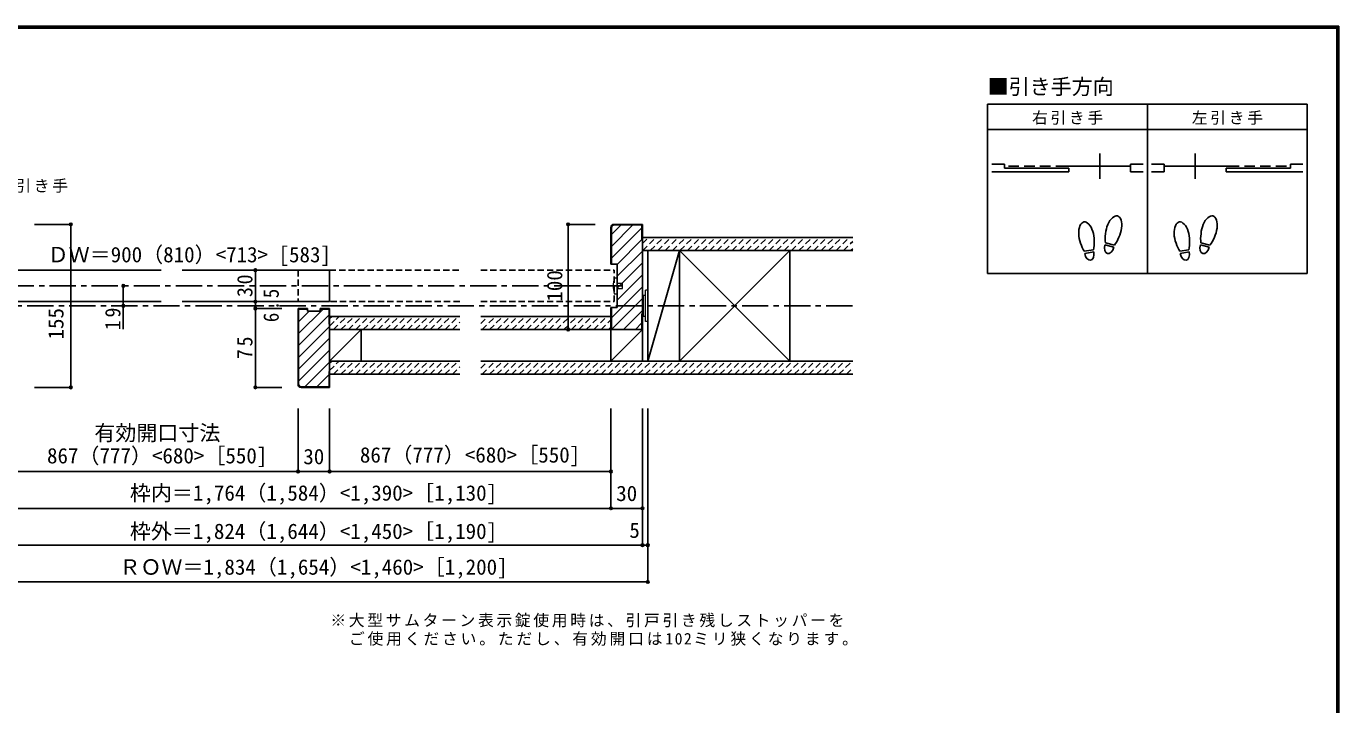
# Model space of a CAD drawing. Units: millimetres at full size, sheet at 1:5; some dimension numbers follow another scale. Extents: x -973 to 977, y -718 to 696.
# Drawn here: x -272 to 977, y 51 to 696 of the extents above; entities that cross this region are included whole.
import ezdxf
from ezdxf.enums import TextEntityAlignment as Align

# ---------------------------------------------------------------- set-up
doc = ezdxf.new("R2010")
doc.units = ezdxf.units.MM
doc.header["$LTSCALE"] = 5
doc.header["$PDMODE"] = 32
doc.header["$PDSIZE"] = 2.5
for name, pattern in [('CHAIN1', [8, 5, -1, 1, -1]), ('DASHED1', [1.8, 1.2, -0.6]), ('DASHED2', [3, 2, -1])]:
    doc.linetypes.add(name, pattern=pattern)
for name, color, linetype in [('0-1_通り芯', 4, 'CHAIN1'), ('0-2_柱', 3, 'Continuous'), ('0-3_仕上げ', 2, 'Continuous'), ('0-4_枠', 3, 'Continuous'), ('0-6_扉', 2, 'Continuous'), ('0-8_戸当り', 3, 'Continuous'), ('0-A_文字', 7, 'Continuous'), ('0-B_寸法', 7, 'Continuous'), ('0-C_ハッチ', 4, 'DASHED1'), ('F-1_枠', 6, 'Continuous')]:
    doc.layers.add(name, color=color, linetype=linetype)
doc.layers.add('0-7_金物', color=7, linetype='Continuous', lineweight=18)
doc.styles.add('ＭＳ ゴシック', font='')
doc.styles.get('ＭＳ ゴシック').set_extended_font_data('MS Gothic')

msp = doc.modelspace()

# ---------------------------------------------------------------- linework, layer by layer
at = {"layer": '0-1_通り芯'}
for p, q in [((295.302, 449), (-291.996, 449)), ((-510.996, 430), (514.302, 430))]:
    msp.add_line(p, q, dxfattribs=at)
at = {"layer": '0-2_柱'}
for p, q in [((319.302, 482.5), (319.302, 377.5)), ((349.379, 377.5), (349.379, 482.5)), ((454.379, 482.5), (454.379, 377.5)), ((16.653, 377.5), (16.653, 407.5)), ((46.73, 407.5), (46.73, 377.5)), ((284.225, 377.5), (284.225, 407.5)), ((314.302, 407.5), (314.302, 377.5))]:
    msp.add_line(p, q, dxfattribs=at)
at = {"layer": '0-2_柱', "color": 7}
for p, q in [((319.302, 377.5), (349.379, 482.5)), ((349.379, 377.5), (454.379, 482.5)), ((454.379, 377.5), (349.379, 482.5)), ((16.653, 377.5), (46.73, 407.5)), ((284.225, 377.5), (314.302, 407.5))]:
    msp.add_line(p, q, dxfattribs=at)
at = {"layer": '0-3_仕上げ'}
for p, q in [((314.302, 495), (514.302, 495)), ((314.302, 482.5), (514.302, 482.5)), ((16.653, 420), (140.478, 420)), ((160.478, 420), (284.302, 420)), ((16.653, 407.5), (140.478, 407.5)), ((160.478, 407.5), (314.302, 407.5)), ((140.478, 377.5), (16.653, 377.5)), ((514.302, 377.5), (160.478, 377.5)), ((140.478, 365), (16.653, 365)), ((514.302, 365), (160.478, 365))]:
    msp.add_line(p, q, dxfattribs=at)
at = {"layer": '0-4_枠'}
for p, q in [((284.302, 504.5), (284.302, 469.5)), ((284.802, 504.5), (284.802, 469.5)), ((287.302, 507.5), (314.302, 507.5)), ((287.302, 507), (313.802, 507)), ((313.802, 507), (313.802, 492.5)), ((314.302, 492.5), (313.802, 492.5)), ((-4.347, 427.5), (-13.347, 427.5)), ((-13.347, 355.5), (-13.347, 427.5)), ((-4.347, 427), (-12.847, 427)), ((-12.847, 355.5), (-12.847, 427)), ((-4.347, 425), (-4.347, 427.5)), ((7.653, 427.5), (16.653, 427.5)), ((7.653, 427), (16.153, 427)), ((16.153, 412.5), (16.153, 427)), ((16.653, 352.5), (16.653, 427.5)), ((290.302, 428.5), (284.302, 428.5)), ((284.302, 407.5), (284.302, 428.5)), ((284.802, 407.5), (284.802, 428.5)), ((16.153, 412.5), (16.653, 412.5)), ((16.153, 367.5), (16.653, 367.5)), ((16.153, 353), (16.153, 367.5)), ((-10.347, 353), (16.153, 353)), ((-10.347, 352.5), (16.653, 352.5))]:
    msp.add_line(p, q, dxfattribs=at)
for points in [[(284.302, 407.5), (314.302, 407.5), (314.302, 507.5)], [(290.302, 428.5), (290.302, 469.5), (284.302, 469.5)], [(-4.347, 425), (7.653, 425), (7.653, 427.5)], [(313.802, 407.5), (313.802, 422.5), (314.302, 422.5)]]:
    msp.add_lwpolyline(points, dxfattribs=at)
for centre, radius, start, end in [((287.302, 504.5), 3, 90, 180), ((287.302, 504.5), 2.5, 90, 180), ((-10.347, 355.5), 3, 180, 270), ((-10.347, 355.5), 2.5, 180, 270)]:
    msp.add_arc(centre, radius, start, end, dxfattribs=at)
at = {"layer": '0-6_扉', "color": 6}
for p, q in [((-283.996, 464), (-143.672, 464)), ((-123.672, 464), (16.653, 464)), ((16.653, 464), (16.653, 434)), ((-283.996, 434), (-143.672, 434)), ((-123.672, 434), (16.653, 434))]:
    msp.add_line(p, q, dxfattribs=at)
at = {"layer": '0-6_扉', "linetype": 'DASHED1'}
for p, q in [((-13.347, 464), (-13.347, 434)), ((16.653, 464), (140.478, 464)), ((160.478, 464), (287.302, 464)), ((287.302, 434), (287.302, 464)), ((140.478, 434), (-13.347, 434)), ((160.478, 434), (287.302, 434))]:
    msp.add_line(p, q, dxfattribs=at)
at = {"layer": '0-7_金物'}
for p, q in [((287.302, 456.5), (290.302, 456.5)), ((290.302, 451.5), (295.302, 451.5)), ((315.302, 439), (314.302, 439)), ((317.302, 440), (315.302, 440)), ((315.302, 420), (315.302, 440)), ((317.302, 415), (317.302, 445)), ((319.302, 445), (317.302, 445)), ((319.302, 415), (319.302, 445)), ((315.302, 421), (314.302, 421)), ((317.302, 420), (315.302, 420)), ((319.302, 415), (317.302, 415))]:
    msp.add_line(p, q, dxfattribs=at)
for points in [[(287.302, 441.5), (290.302, 441.5), (290.302, 456.5)], [(290.302, 446.5), (295.302, 446.5), (295.302, 451.5)]]:
    msp.add_lwpolyline(points, dxfattribs=at)
msp.add_arc((317.753, 449), 31.361, 166.16368, 193.83629, dxfattribs=at)
at = {"layer": '0-8_戸当り'}
for p, q in [((749.239, 550.854), (749.239, 574.854)), ((840.039, 550.854), (840.039, 574.854)), ((762.732, 485.706), (754.251, 487.978)), ((763.275, 487.735), (754.795, 490.007)), ((853.532, 485.706), (845.051, 487.978)), ((854.075, 487.735), (845.595, 490.007)), ((743.264, 483.378), (734.618, 481.853)), ((743.629, 481.31), (734.983, 479.785)), ((834.064, 483.378), (825.418, 481.853)), ((834.429, 481.31), (825.783, 479.785))]:
    msp.add_line(p, q, dxfattribs=at)
at = {"layer": '0-8_戸当り', "color": 2}
for p, q in [((658.639, 564.654), (646.639, 564.654)), ((658.639, 561.054), (658.639, 564.654)), ((717.439, 562.854), (778.639, 562.854)), ((778.639, 557.454), (778.639, 564.654)), ((778.639, 564.654), (790.639, 564.654)), ((810.639, 564.654), (798.639, 564.654)), ((810.639, 557.454), (810.639, 564.654)), ((871.839, 562.854), (810.639, 562.854)), ((930.639, 561.054), (930.639, 564.654)), ((930.639, 564.654), (942.639, 564.654)), ((646.639, 557.454), (719.839, 557.454)), ((658.639, 561.054), (719.839, 561.054)), ((719.839, 557.454), (719.839, 561.054)), ((778.639, 557.454), (790.639, 557.454)), ((810.639, 557.454), (798.639, 557.454)), ((869.439, 557.454), (869.439, 561.054)), ((930.639, 561.054), (869.439, 561.054)), ((942.639, 557.454), (869.439, 557.454))]:
    msp.add_line(p, q, dxfattribs=at)
at = {"layer": '0-8_戸当り', "color": 2, "linetype": 'DASHED2'}
for p, q in [((717.439, 562.854), (658.639, 562.854)), ((871.839, 562.854), (930.639, 562.854))]:
    msp.add_line(p, q, dxfattribs=at)
at = {"layer": '0-8_戸当り'}
for centre, major_axis, ratio, start_param, end_param in [((762.52, 501.878), (3.644, 13.601), 0.5, 4.34059143, 8.22577918), ((853.32, 501.878), (3.644, 13.601), 0.5, 4.34059143, 8.22577918), ((736.603, 495.877), (-2.445, 13.867), 0.5, 4.34059143, 8.22577918), ((827.403, 495.877), (-2.445, 13.867), 0.5, 4.34059143, 8.22577918), ((736.673, 495.481), (-2.963, 16.802), 0.4, 1.85063327, 2.44287679), ((736.673, 495.481), (-2.963, 16.802), 0.4, 3.84030852, 4.43255203), ((758.492, 486.842), (1.894, 7.067), 0.6, 1.57079633, 4.71238898), ((762.416, 501.489), (4.416, 16.48), 0.4, 1.85063327, 2.44287679), ((762.416, 501.489), (4.416, 16.48), 0.4, 3.84030852, 4.43255203), ((827.473, 495.481), (-2.963, 16.802), 0.4, 1.85063327, 2.44287679), ((827.473, 495.481), (-2.963, 16.802), 0.4, 3.84030852, 4.43255203), ((849.292, 486.842), (1.894, 7.067), 0.6, 1.57079633, 4.71238898), ((853.216, 501.489), (4.416, 16.48), 0.4, 1.85063327, 2.44287679), ((853.216, 501.489), (4.416, 16.48), 0.4, 3.84030852, 4.43255203), ((739.306, 480.548), (-1.27, 7.205), 0.6, 1.57079633, 4.71238898), ((830.106, 480.548), (-1.27, 7.205), 0.6, 1.57079633, 4.71238898)]:
    msp.add_ellipse(centre, major_axis=major_axis, ratio=ratio, start_param=start_param, end_param=end_param, dxfattribs=at)
at = {"layer": '0-A_文字', "color": 3}
for p, q in [((946.639, 621.667), (642.639, 621.667)), ((642.639, 621.667), (642.639, 460.667)), ((794.639, 621.667), (794.639, 460.667)), ((946.639, 621.667), (946.639, 460.667)), ((642.639, 597.667), (946.639, 597.667)), ((946.639, 460.667), (642.639, 460.667))]:
    msp.add_line(p, q, dxfattribs=at)
at = {"layer": '0-B_寸法', "color": 4}
for p, q in [((-229.575, 507.5), (-264.097, 507.5)), ((-229.575, 352.5), (-229.575, 507.5)), ((243.661, 507.5), (269.302, 507.5)), ((243.661, 507.5), (243.661, 407.5)), ((-53.988, 464), (-28.942, 464)), ((-53.988, 464), (-53.988, 434)), ((-179.575, 408), (-179.575, 449)), ((-53.988, 434), (-53.988, 427.5)), ((-53.988, 434), (-28.942, 434)), ((-53.988, 427.5), (-53.988, 352.5)), ((-53.988, 427.5), (-28.942, 427.5)), ((243.661, 407.5), (269.302, 407.5)), ((-229.575, 352.5), (-264.097, 352.5)), ((-53.988, 352.5), (-28.942, 352.5)), ((-13.347, 332.5), (-13.347, 272.5)), ((16.653, 332.5), (16.653, 272.5)), ((284.302, 332.5), (284.302, 237.5)), ((314.302, 332.5), (314.302, 202.5)), ((319.302, 167.5), (319.302, 332.5)), ((-280.996, 272.5), (284.302, 272.5)), ((-310.996, 237.5), (314.302, 237.5)), ((-310.996, 202.5), (314.302, 202.5)), ((314.302, 202.5), (319.302, 202.5)), ((-315.996, 167.5), (319.302, 167.5))]:
    msp.add_line(p, q, dxfattribs=at)
at = {"layer": '0-B_寸法'}
for p in [(-229.575, 507.5), (243.661, 507.5), (-53.988, 464), (-179.575, 449), (-179.575, 430), (-53.988, 434), (-53.988, 427.5), (243.661, 407.5), (-229.575, 352.5), (-53.988, 352.5), (-13.347, 272.5), (16.653, 272.5), (284.302, 272.5), (284.302, 237.5), (314.302, 237.5), (314.302, 202.5), (319.302, 202.5), (319.302, 167.5)]:
    msp.add_point(p, dxfattribs=at)
at = {"layer": '0-C_ハッチ', "linetype": 'Continuous'}
for p, q in [((293.916, 507), (284.802, 497.886)), ((305.23, 507), (284.802, 486.572)), ((313.802, 504.259), (284.802, 475.259)), ((313.802, 492.945), (290.302, 469.445)), ((314.302, 482.131), (290.302, 458.131)), ((314.302, 470.818), (290.302, 446.818)), ((314.302, 459.504), (290.302, 435.504)), ((314.302, 448.19), (284.802, 418.69)), ((10.501, 427), (-12.847, 403.652)), ((-2.812, 425), (-12.847, 414.965)), ((314.302, 436.877), (284.926, 407.5)), ((314.302, 425.563), (296.239, 407.5)), ((16.153, 421.338), (-12.847, 392.338)), ((313.802, 413.749), (307.553, 407.5)), ((16.653, 410.524), (-12.847, 381.024)), ((16.653, 399.211), (-12.847, 369.711)), ((16.653, 387.897), (-12.847, 358.397)), ((16.653, 376.583), (-6.93, 353)), ((16.153, 364.769), (4.384, 353))]:
    msp.add_line(p, q, dxfattribs=at)
at = {"layer": '0-C_ハッチ'}
for p, q in [((314.302, 489.268), (320.034, 495)), ((314.605, 482.5), (327.105, 495)), ((321.676, 482.5), (334.176, 495)), ((328.747, 482.5), (341.247, 495)), ((335.818, 482.5), (348.318, 495)), ((342.889, 482.5), (355.389, 495)), ((349.96, 482.5), (362.46, 495)), ((357.031, 482.5), (369.531, 495)), ((364.102, 482.5), (376.602, 495)), ((371.173, 482.5), (383.673, 495)), ((378.244, 482.5), (390.744, 495)), ((385.316, 482.5), (397.816, 495)), ((392.387, 482.5), (404.887, 495)), ((399.458, 482.5), (411.958, 495)), ((406.529, 482.5), (419.029, 495)), ((413.6, 482.5), (426.1, 495)), ((420.671, 482.5), (433.171, 495)), ((427.742, 482.5), (440.242, 495)), ((434.813, 482.5), (447.313, 495)), ((441.884, 482.5), (454.384, 495)), ((448.955, 482.5), (461.455, 495)), ((456.026, 482.5), (468.526, 495)), ((463.097, 482.5), (475.597, 495)), ((470.168, 482.5), (482.668, 495)), ((477.239, 482.5), (489.739, 495)), ((484.31, 482.5), (496.81, 495)), ((491.382, 482.5), (503.882, 495)), ((498.453, 482.5), (510.953, 495)), ((505.524, 482.5), (514.302, 491.279)), ((512.595, 482.5), (514.302, 484.207)), ((16.653, 410.822), (25.831, 420)), ((16.653, 417.893), (18.76, 420)), ((20.402, 407.5), (32.902, 420)), ((27.473, 407.5), (39.973, 420)), ((34.544, 407.5), (47.044, 420)), ((41.615, 407.5), (54.115, 420)), ((48.686, 407.5), (61.186, 420)), ((55.757, 407.5), (68.257, 420)), ((62.828, 407.5), (75.328, 420)), ((69.899, 407.5), (82.399, 420)), ((76.97, 407.5), (89.47, 420)), ((84.041, 407.5), (96.541, 420)), ((91.112, 407.5), (103.612, 420)), ((98.184, 407.5), (110.684, 420)), ((105.255, 407.5), (117.755, 420)), ((112.326, 407.5), (124.826, 420)), ((119.397, 407.5), (131.897, 420)), ((126.468, 407.5), (138.968, 420)), ((133.539, 407.5), (140.478, 414.439)), ((160.478, 413.226), (167.252, 420)), ((161.823, 407.5), (174.323, 420)), ((168.894, 407.5), (181.394, 420)), ((175.965, 407.5), (188.465, 420)), ((183.036, 407.5), (195.536, 420)), ((190.107, 407.5), (202.607, 420)), ((197.178, 407.5), (209.678, 420)), ((204.25, 407.5), (216.75, 420)), ((211.321, 407.5), (223.821, 420)), ((218.392, 407.5), (230.892, 420)), ((225.463, 407.5), (237.963, 420)), ((232.534, 407.5), (245.034, 420)), ((239.605, 407.5), (252.105, 420)), ((246.676, 407.5), (259.176, 420)), ((253.747, 407.5), (266.247, 420)), ((260.818, 407.5), (273.318, 420)), ((267.889, 407.5), (280.389, 420)), ((274.96, 407.5), (284.302, 416.842)), ((282.031, 407.5), (284.302, 409.771)), ((16.653, 368.396), (25.757, 377.5)), ((16.653, 375.467), (18.686, 377.5)), ((20.328, 365), (32.828, 377.5)), ((27.399, 365), (39.899, 377.5)), ((34.47, 365), (46.97, 377.5)), ((41.541, 365), (54.041, 377.5)), ((48.612, 365), (61.112, 377.5)), ((55.684, 365), (68.184, 377.5)), ((62.755, 365), (75.255, 377.5)), ((69.826, 365), (82.326, 377.5)), ((76.897, 365), (89.397, 377.5)), ((83.968, 365), (96.468, 377.5)), ((91.039, 365), (103.539, 377.5)), ((98.11, 365), (110.61, 377.5)), ((105.181, 365), (117.681, 377.5)), ((112.252, 365), (124.752, 377.5)), ((119.323, 365), (131.823, 377.5)), ((126.394, 365), (138.894, 377.5)), ((160.478, 370.799), (167.178, 377.5)), ((161.75, 365), (174.25, 377.5)), ((168.821, 365), (181.321, 377.5)), ((175.892, 365), (188.392, 377.5)), ((182.963, 365), (195.463, 377.5)), ((190.034, 365), (202.534, 377.5)), ((197.105, 365), (209.605, 377.5)), ((204.176, 365), (216.676, 377.5)), ((211.247, 365), (223.747, 377.5)), ((218.318, 365), (230.818, 377.5)), ((225.389, 365), (237.889, 377.5)), ((232.46, 365), (244.96, 377.5)), ((239.531, 365), (252.031, 377.5)), ((246.602, 365), (259.102, 377.5)), ((253.673, 365), (266.173, 377.5)), ((260.744, 365), (273.244, 377.5)), ((267.816, 365), (280.316, 377.5)), ((274.887, 365), (287.387, 377.5)), ((281.958, 365), (294.458, 377.5)), ((289.029, 365), (301.529, 377.5)), ((296.1, 365), (308.6, 377.5)), ((303.171, 365), (315.671, 377.5)), ((310.242, 365), (322.742, 377.5)), ((317.313, 365), (329.813, 377.5)), ((324.384, 365), (336.884, 377.5)), ((331.455, 365), (343.955, 377.5)), ((338.526, 365), (351.026, 377.5)), ((345.597, 365), (358.097, 377.5)), ((352.668, 365), (365.168, 377.5)), ((359.739, 365), (372.239, 377.5)), ((366.81, 365), (379.31, 377.5)), ((373.882, 365), (386.382, 377.5)), ((380.953, 365), (393.453, 377.5)), ((388.024, 365), (400.524, 377.5)), ((395.095, 365), (407.595, 377.5)), ((402.166, 365), (414.666, 377.5)), ((409.237, 365), (421.737, 377.5)), ((416.308, 365), (428.808, 377.5)), ((423.379, 365), (435.879, 377.5)), ((430.45, 365), (442.95, 377.5)), ((437.521, 365), (450.021, 377.5)), ((444.592, 365), (457.092, 377.5)), ((451.663, 365), (464.163, 377.5)), ((458.734, 365), (471.234, 377.5)), ((465.805, 365), (478.305, 377.5)), ((472.877, 365), (485.377, 377.5)), ((479.948, 365), (492.448, 377.5)), ((487.019, 365), (499.519, 377.5)), ((494.09, 365), (506.59, 377.5)), ((501.161, 365), (513.661, 377.5)), ((133.465, 365), (140.478, 372.012)), ((508.232, 365), (514.302, 371.07))]:
    msp.add_line(p, q, dxfattribs=at)
at = {"layer": 'F-1_枠'}
for p, q in [((-973.347, 695.833), (976.653, 695.833)), ((-973.347, 695), (976.653, 695)), ((-973.347, 694.167), (976.653, 694.167)), ((974.986, 695.833), (974.986, -700.833)), ((975.82, 695.833), (975.82, -700.833)), ((976.653, 695.833), (976.653, -700.833))]:
    msp.add_line(p, q, dxfattribs=at)

# ---------------------------------------------------------------- texts
at = {"layer": '0-A_文字', "style": 'ＭＳ ゴシック'}
msp.add_text('■引き手方向', height=14.66, dxfattribs=at).set_placement((642.639, 626.667), align=Align.BOTTOM_LEFT)
at = {"layer": '0-A_文字', "char_height": 11, "attachment_point": 7, "style": 'ＭＳ ゴシック'}
for s, insert in [('\\T1.17;右引き手', (684.889, 602.167)), ('\\T1.17;左引き手', (836.889, 602.167)), ('\\T1.17;※図示：左引き手', (-370.076, 537.5)), ('\\T1.17;※大型サムターン表示錠使用時は、引戸引き残しストッパーを', (17.359, 124.269)), ('\\T1.18;\u3000ご使用ください。ただし、有効開口は102ミリ狭くなります。', (17.359, 106.769))]:
    msp.add_mtext(s, dxfattribs=dict(at, insert=insert))
at = {"layer": '0-B_寸法', "style": 'ＭＳ ゴシック'}
for s, p in [('ＤＷ＝900（810）<713> [583]', (-251.575, 467)), ('有効開口寸法', (-207.172, 297.5)), ('867（777）<680>［550]', (-252.172, 275.81)), ('30', (-8.347, 275)), ('867（777）<680>［550]', (45.478, 276.589)), ('枠内＝1,764（1,584）<1,390>［1,130]', (-173.347, 240.411)), ('30', (289.302, 240)), ('枠外＝1,824（1,644）<1,450>［1,190]', (-173.347, 203.958)), ('5', (301.802, 205)), ('ＲＯＷ＝1,834（1,654）<1,460>［1,200]', (-183.347, 170))]:
    msp.add_text(s, height=14.66, dxfattribs=at).set_placement(p, align=Align.BOTTOM_LEFT)
for s, p in [('100', (242.411, 434)), ('155', (-232.075, 398.021))]:
    msp.add_text(s, height=14.66, rotation=90, dxfattribs=at).set_placement(p, align=Align.BOTTOM_LEFT)
at = {"layer": '0-B_寸法', "char_height": 14.66, "attachment_point": 7, "rotation": 90, "style": 'ＭＳ ゴシック'}
for s, insert in [('\\T1.27;\\W0.95;30', (-56.488, 438.375)), ('\\T1.27;\\W0.9;6.5', (-31.488, 414.5)), ('\\T1.27;\\W0.95;19', (-182.075, 406.875)), ('\\T1.27;\\W0.95;75', (-56.488, 379.375))]:
    msp.add_mtext(s, dxfattribs=dict(at, insert=insert))

doc.saveas('drawing.dxf')
